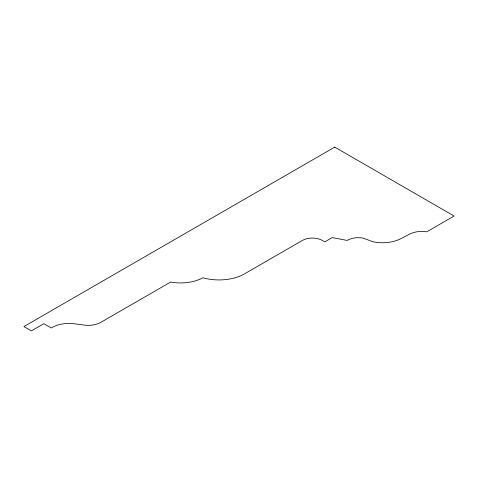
<?xml version="1.0" encoding="UTF-8"?>
<svg xmlns="http://www.w3.org/2000/svg" width="478" height="478" viewBox="0 0 478 478"><rect width="100%" height="100%" fill="white"/><g stroke="black" fill="none" stroke-linecap="round" stroke-linejoin="round"><path stroke-width="0.72" d="M334.737 147.116L23.9 326.576L31.363 330.884L43.791 323.708L51.254 328.01A23.679 13.671 0 0 1 74.132 323.767L84.349 325.094A17.853 10.307 0 0 0 100.989 322.268L170.616 282.068A32.815 18.947 0 0 0 202.941 277.766A36.197 20.901 0 0 0 245.214 273.458L302.413 240.434A14.065 8.12 0 0 1 322.303 240.434L324.789 241.874L332.252 237.566L347.171 240.434A15.386 8.879 0 0 1 363.34 238.146L372.571 241.689A27.587 15.929 0 0 0 400.917 238.647L409.658 234.106A18.104 10.45 0 0 1 426.746 231.824L454.1 216.026L334.737 147.116"/></g></svg>
